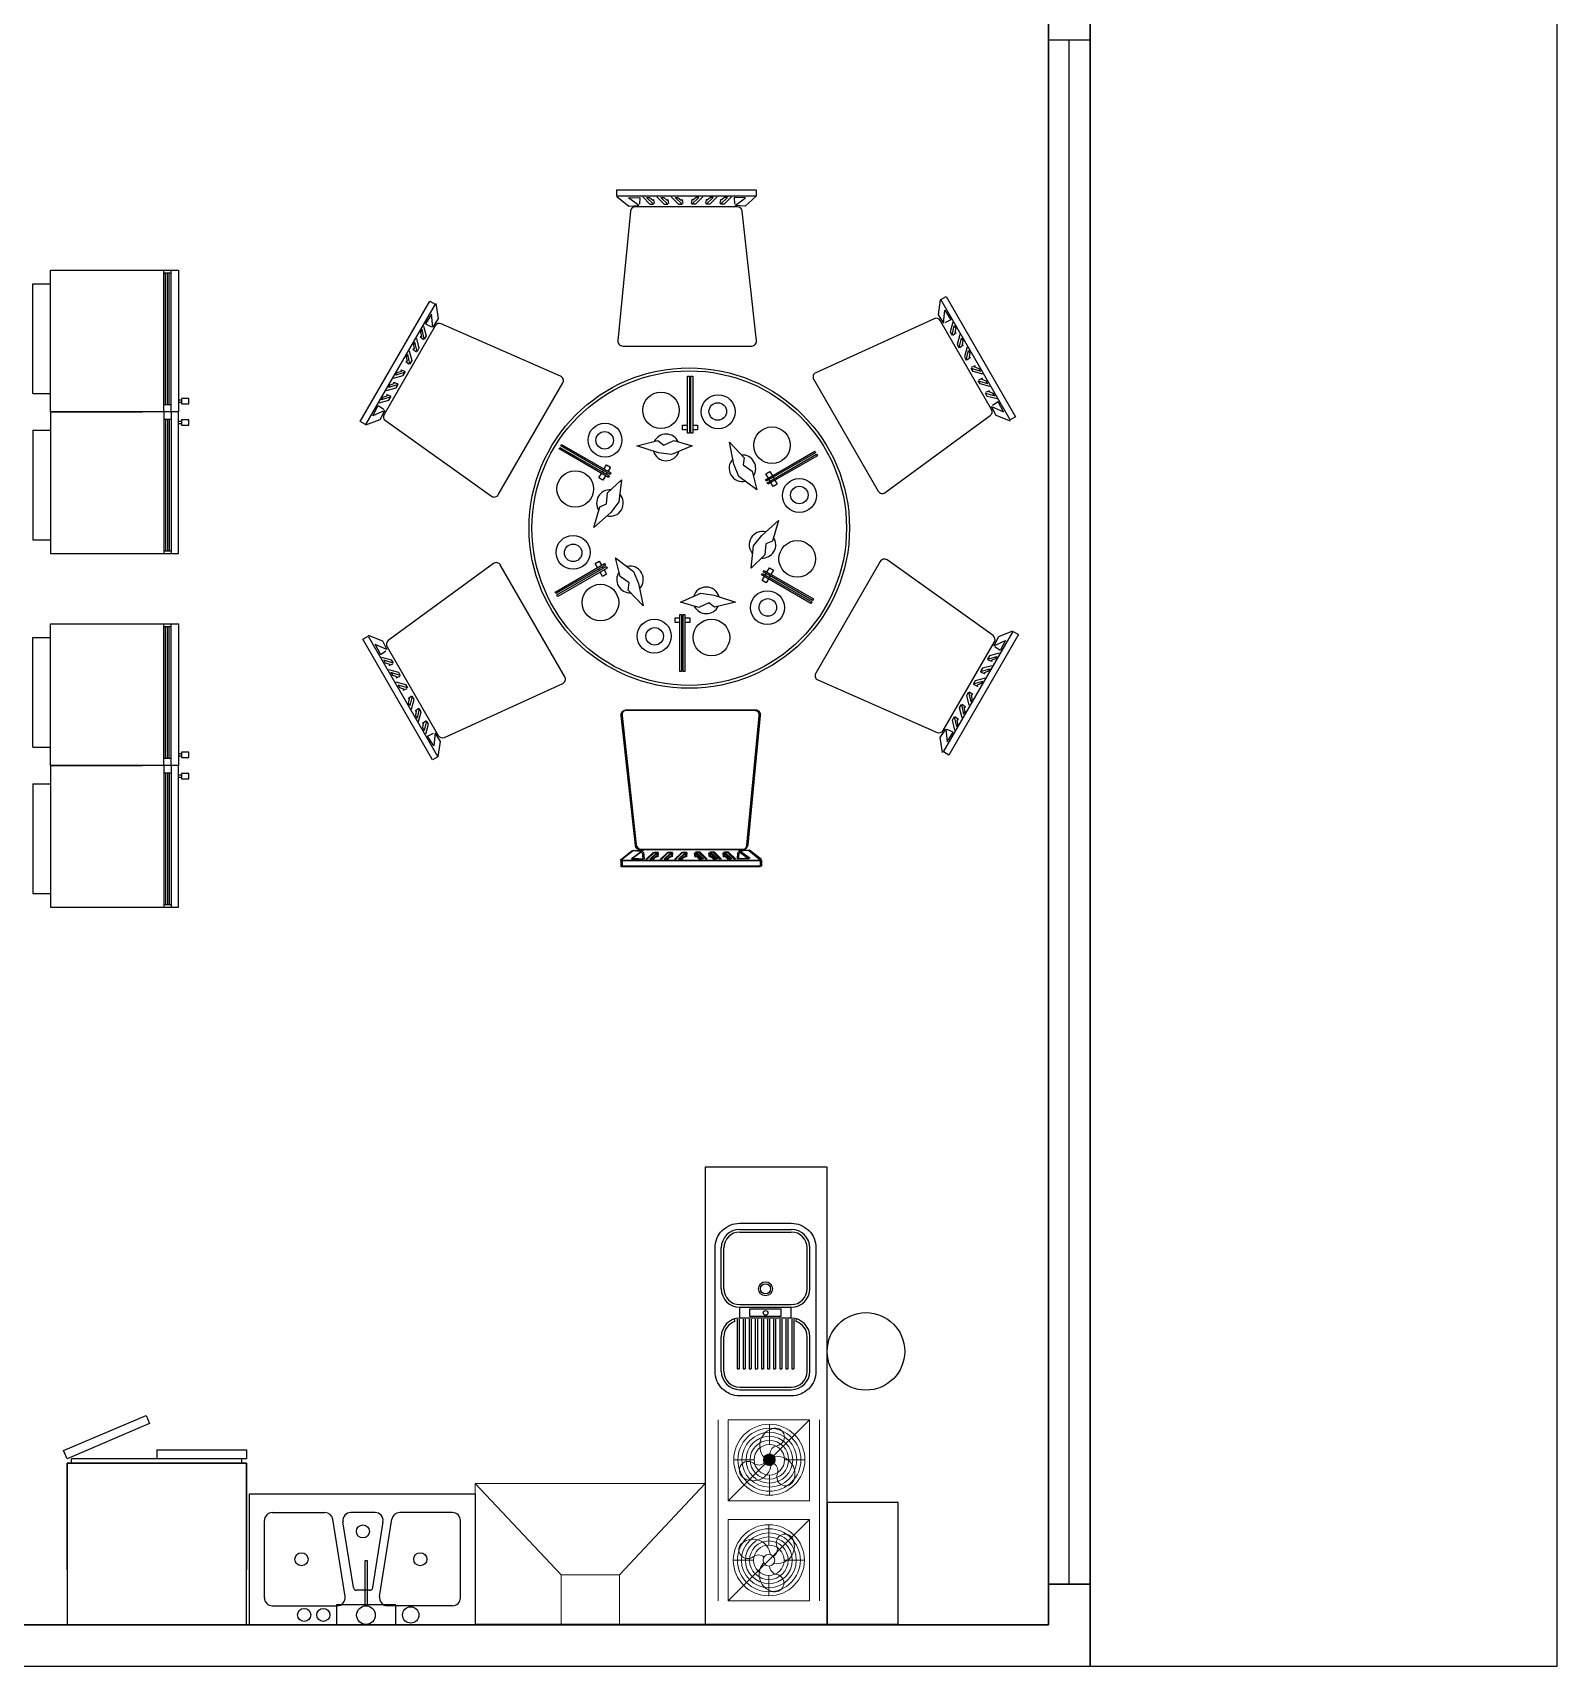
# Model space of a CAD drawing. Header units: centimetres. Extents: x -170 to 20863, y -3017 to 2645.
# Drawn here: x 800 to 1550, y 0 to 804 of the extents above; entities that cross this region are included whole.
import ezdxf

# ---------------------------------------------------------------- set-up
doc = ezdxf.new("R2010")
doc.units = ezdxf.units.CM

# ---------------------------------------------------------------- blocks, each defined once
blk = doc.blocks.new('A$C45501D90')
for p, q in [((-242.2, 1133.5), (224, 1133.5)), ((-242.2, 1112.8), (-242.2, 1133.5)), ((224, 1112.8), (-242.2, 1112.8)), ((-242.2, 1111.2), (-202.3, 1079.2)), ((-203.9, 1106.4), (-165.6, 1108)), ((-168.8, 1080.8), (-203.9, 1106.4)), ((-165.6, 1108), (-167.2, 1085.6)), ((-156, 1109.6), (-132, 1085.6)), ((-119.3, 1085.6), (-143.2, 1108)), ((-143.2, 1108), (-133.6, 1108)), ((-133.6, 1108), (-122.5, 1098.4)), ((-122.5, 1098.4), (-119.3, 1101.6)), ((-119.3, 1101.6), (-117.7, 1087.2)), ((-108.1, 1109.6), (-84.1, 1085.6)), ((-71.4, 1085.6), (-95.3, 1108)), ((-95.3, 1108), (-85.7, 1108)), ((-85.7, 1108), (-74.6, 1098.4)), ((-74.6, 1098.4), (-71.4, 1101.6)), ((-71.4, 1101.6), (-69.8, 1087.2)), ((-60.2, 1109.6), (-36.2, 1085.6)), ((-23.5, 1085.6), (-47.4, 1108)), ((-47.4, 1108), (-37.8, 1108)), ((-37.8, 1108), (-26.7, 1098.4)), ((-26.7, 1098.4), (-23.5, 1101.6)), ((-23.5, 1101.6), (-21.9, 1087.2)), ((8.5, 1101.6), (6.9, 1087.2)), ((8.5, 1085.6), (32.4, 1108)), ((11.6, 1098.4), (8.5, 1101.6)), ((22.8, 1108), (11.6, 1098.4)), ((45.2, 1109.6), (21.2, 1085.6)), ((32.4, 1108), (22.8, 1108)), ((56.3, 1101.6), (54.8, 1087.2)), ((56.3, 1085.6), (80.3, 1108)), ((59.5, 1098.4), (56.3, 1101.6)), ((70.7, 1108), (59.5, 1098.4)), ((93.1, 1109.6), (69.1, 1085.6)), ((80.3, 1108), (70.7, 1108)), ((104.2, 1101.6), (102.6, 1087.2)), ((104.2, 1085.6), (128.2, 1108)), ((107.4, 1098.4), (104.2, 1101.6)), ((118.6, 1108), (107.4, 1098.4)), ((141, 1109.6), (117, 1085.6)), ((128.2, 1108), (118.6, 1108)), ((188.9, 1106.4), (150.5, 1108)), ((150.5, 1108), (152.1, 1085.6)), ((153.7, 1080.8), (188.9, 1106.4)), ((224, 1112.8), (187.3, 1079.2)), ((224, 1133.5), (224, 1112.8)), ((-197.3, 1061.6), (-238.9, 627.6)), ((-202.3, 1079.2), (-168.8, 1080.8)), ((161.8, 1076.1), (-181.4, 1076.1)), ((-132, 1085.6), (-119.3, 1085.6)), ((-84.1, 1085.6), (-71.4, 1085.6)), ((-36.2, 1085.6), (-23.5, 1085.6)), ((21.2, 1085.6), (8.5, 1085.6)), ((69.1, 1085.6), (56.3, 1085.6)), ((117, 1085.6), (104.2, 1085.6)), ((187.3, 1079.2), (153.7, 1080.8)), ((225.2, 627.8), (177.6, 1061.8)), ((842.6, 766.1), (860.5, 776.5)), ((860.5, 776.5), (1093.6, 372.8)), ((-1102.7, 357), (-869.7, 760.7)), ((-851.7, 750.4), (-1084.8, 346.6)), ((-863.7, 716.7), (-884.3, 684.4)), ((-869.7, 760.7), (-851.7, 750.4)), ((-859.2, 673.6), (-863.7, 716.7)), ((-848.7, 752.3), (-841, 701.8)), ((841.2, 765.3), (833.5, 714.8)), ((833.5, 714.8), (851.7, 686.6)), ((1075.7, 362.4), (842.6, 766.1)), ((851.7, 686.6), (856.2, 729.8)), ((856.2, 729.8), (876.7, 697.4)), ((-851, 678.1), (-1022.6, 380.9)), ((-895.4, 665), (-900.2, 656.7)), ((-888.1, 633.1), (-895.4, 665)), ((-890.4, 676.9), (-881.7, 644.2)), ((-884.3, 684.4), (-864.1, 674.6)), ((-841, 701.8), (-859.2, 673.6)), ((-431.1, 509), (-830.8, 684.8)), ((820.7, 701.7), (424.1, 520.7)), ((1012.8, 397.9), (841.2, 695.1)), ((876.7, 697.4), (856.6, 687.6)), ((882.9, 689.9), (874.2, 657.2)), ((874.2, 657.2), (880.6, 646.1)), ((880.6, 646.1), (887.9, 678)), ((887.9, 678), (892.7, 669.7)), ((892.7, 669.7), (890, 655.2)), ((-919.4, 623.5), (-924.2, 615.2)), ((-924.2, 615.2), (-921.5, 600.8)), ((-912, 591.6), (-919.4, 623.5)), ((-914.4, 635.4), (-905.6, 602.7)), ((-905.6, 602.7), (-912, 591.6)), ((-897.5, 642.2), (-901.9, 641.1)), ((-901.9, 641.1), (-890.2, 632.5)), ((-900.2, 656.7), (-897.5, 642.2)), ((-881.7, 644.2), (-888.1, 633.1)), ((-223, 610.1), (209.4, 610.1)), ((894.4, 654.1), (882.7, 645.5)), ((890, 655.2), (894.4, 654.1)), ((906.9, 648.4), (898.1, 615.7)), ((898.1, 615.7), (904.5, 604.6)), ((904.5, 604.6), (911.9, 636.5)), ((918.3, 612.6), (906.7, 604)), ((911.9, 636.5), (916.7, 628.2)), ((916.7, 628.2), (914, 613.8)), ((914, 613.8), (918.3, 612.6)), ((930.8, 606.9), (922.1, 574.2)), ((-945.4, 559.3), (-949.8, 558.1)), ((-949.8, 558.1), (-938.1, 549.6)), ((-943.3, 582), (-948.1, 573.8)), ((-948.1, 573.8), (-945.4, 559.3)), ((-936, 550.1), (-943.3, 582)), ((-938.3, 593.9), (-929.6, 561.2)), ((-929.6, 561.2), (-936, 550.1)), ((-921.5, 600.8), (-925.8, 599.6)), ((-925.8, 599.6), (-914.2, 591)), ((922.1, 574.2), (928.4, 563.1)), ((928.4, 563.1), (935.8, 595.1)), ((942.3, 571.1), (930.6, 562.6)), ((935.8, 595.1), (940.6, 586.8)), ((940.6, 586.8), (937.9, 572.3)), ((937.9, 572.3), (942.3, 571.1)), ((-991, 502.7), (-958.3, 511.4)), ((-951.9, 522.5), (-983.2, 512.9)), ((-983.2, 512.9), (-978.5, 521.2)), ((-978.5, 521.2), (-964.6, 526.1)), ((-964.6, 526.1), (-965.7, 530.5)), ((-965.7, 530.5), (-952.5, 524.7)), ((-958.3, 511.4), (-951.9, 522.5)), ((-5.6, 508.7, 90.8), (0.4, 508.7, 90.8)), ((-5.6, 317.7, 90.8), (-5.6, 508.7, 90.8)), ((0.4, 508.7, 90.8), (0.4, 317.7, 90.8)), ((5.8, 317.7, 90.8), (5.8, 508.7, 90.8)), ((5.8, 508.7, 90.8), (11.8, 508.7, 90.8)), ((11.8, 508.7, 90.8), (11.8, 317.7, 90.8)), ((416.9, 498.2), (633.1, 123.7)), ((950.8, 524.4), (944.4, 535.5)), ((944.4, 535.5), (975.7, 525.9)), ((958.2, 543.5), (945, 537.7)), ((983.5, 515.7), (950.8, 524.4)), ((957.1, 539.1), (958.2, 543.5)), ((970.9, 534.2), (957.1, 539.1)), ((968.4, 494), (999.7, 484.4)), ((974.7, 483), (968.4, 494)), ((982.2, 502), (968.9, 496.2)), ((975.7, 525.9), (970.9, 534.2)), ((981, 497.6), (982.2, 502)), ((994.9, 492.7), (981, 497.6)), ((999.7, 484.4), (994.9, 492.7)), ((-999.8, 439.5), (-1031.1, 430)), ((-1031.1, 430), (-1026.3, 438.3)), ((-1026.3, 438.3), (-1012.5, 443.1)), ((-1015, 461.2), (-982.3, 469.9)), ((-1012.5, 443.1), (-1013.6, 447.5)), ((-1013.6, 447.5), (-1000.4, 441.7)), ((-975.9, 481), (-1007.2, 471.4)), ((-1007.2, 471.4), (-1002.4, 479.7)), ((-1006.2, 428.5), (-999.8, 439.5)), ((-1002.4, 479.7), (-988.5, 484.6)), ((-988.5, 484.6), (-989.7, 489)), ((-989.7, 489), (-976.5, 483.2)), ((-982.3, 469.9), (-975.9, 481)), ((-639.9, 111.9), (-423.7, 486.4)), ((1007.4, 474.2), (974.7, 483)), ((998.7, 441.5), (992.3, 452.5)), ((992.3, 452.5), (1023.6, 443)), ((1006.1, 460.5), (992.9, 454.7)), ((1031.4, 432.7), (998.7, 441.5)), ((1005, 456.2), (1006.1, 460.5)), ((1018.8, 451.3), (1005, 456.2)), ((1023.6, 443), (1018.8, 451.3)), ((-1060.1, 376.6), (-1042.3, 410.6)), ((-1020.4, 394.3), (-1060.1, 376.6)), ((-1042.3, 410.6), (-1023.8, 398.1)), ((-1038.9, 419.7), (-1006.2, 428.5)), ((-1035.8, 364.4), (-1020.4, 394.3)), ((1028.3, 377.5), (1012.9, 407.3)), ((1012.9, 407.3), (1052.6, 389.6)), ((1034.8, 423.6), (1016.3, 411.1)), ((1052.6, 389.6), (1034.8, 423.6)), ((-1084.8, 346.6), (-1102.7, 357)), ((-1083.4, 345.8), (-1035.8, 364.4)), ((-1018, 360), (-663, 106.9)), ((-22.3, 329.1, 90.8), (-22.3, 344.6, 90.8)), ((-22.3, 344.6, 90.8), (-5.6, 344.6, 90.8)), ((-5.6, 329.1, 90.8), (-22.3, 329.1, 90.8)), ((0.4, 344.6, 90.8), (5.8, 344.6, 90.8)), ((5.8, 329.1, 90.8), (0.4, 329.1, 90.8)), ((11.8, 344.6, 90.8), (27.3, 344.6, 90.8)), ((27.3, 329.1, 90.8), (11.8, 329.1, 90.8)), ((27.3, 344.6, 90.8), (27.3, 329.1, 90.8)), ((656.3, 118.9), (1008.4, 377.1)), ((1075.9, 358.8), (1028.3, 377.5)), ((1093.6, 372.8), (1075.7, 362.4)), ((-430.6, 275.2, 90.8), (-427.6, 280.3, 90.8)), ((-265.2, 179.7, 90.8), (-430.6, 275.2, 90.8)), ((-427.6, 280.3, 90.8), (-262.3, 184.9, 90.8)), ((-175.3, 276.1, 90.8), (-104.8, 293.2, 90.8)), ((-103.3, 252.4, 90.8), (-175.3, 276.1, 90.8)), ((-104.8, 293.2, 90.8), (-85.5, 278.4, 90.8)), ((-85.5, 278.4, 90.8), (-52.1, 293.9, 90.8)), ((9.5, 276.1, 90.8), (-59.5, 246.5, 90.8)), ((-52.1, 293.9, 90.8), (9.5, 276.1, 90.8)), ((0.4, 317.7, 90.8), (-5.6, 317.7, 90.8)), ((11.8, 317.7, 90.8), (5.8, 317.7, 90.8)), ((134.3, 288, 90.8), (184.3, 235.5, 90.8)), ((149.7, 213.9, 90.8), (134.3, 288, 90.8)), ((-436.3, 265.3, 90.8), (-433.3, 270.5, 90.8)), ((-270.9, 169.9, 90.8), (-436.3, 265.3, 90.8)), ((-433.3, 270.5, 90.8), (-267.9, 175, 90.8)), ((-59.5, 246.5, 90.8), (-103.3, 252.4, 90.8)), ((184.3, 235.5, 90.8), (181.1, 211.4, 90.8)), ((255.2, 161.9, 90.8), (420.6, 257.3, 90.8)), ((423.5, 252.2, 90.8), (258.2, 156.7, 90.8)), ((260.9, 152, 90.8), (426.2, 247.5, 90.8)), ((429.2, 242.3, 90.8), (263.8, 146.9, 90.8)), ((420.6, 257.3, 90.8), (423.5, 252.2, 90.8)), ((426.2, 247.5, 90.8), (429.2, 242.3, 90.8)), ((-302.5, 168.8, 90.8), (-294.2, 183.3, 90.8)), ((-289.1, 161.1, 90.8), (-302.5, 168.8, 90.8)), ((-291.2, 188.5, 90.8), (-288.5, 193.1, 90.8)), ((-280.7, 175.5, 90.8), (-289.1, 161.1, 90.8)), ((-285.5, 198.3, 90.8), (-277.8, 211.7, 90.8)), ((-277.8, 211.7, 90.8), (-264.3, 204, 90.8)), ((-275.1, 185.4, 90.8), (-277.8, 180.7, 90.8)), ((-264.3, 204, 90.8), (-272.1, 190.5, 90.8)), ((-267.9, 175, 90.8), (-270.9, 169.9, 90.8)), ((-262.3, 184.9, 90.8), (-265.2, 179.7, 90.8)), ((166.5, 173, 90.8), (149.7, 213.9, 90.8)), ((226.7, 128.1, 90.8), (166.5, 173, 90.8)), ((181.1, 211.4, 90.8), (211.3, 190.3, 90.8)), ((211.3, 190.3, 90.8), (226.7, 128.1, 90.8)), ((256.6, 182, 90.8), (270.1, 189.8, 90.8)), ((265, 167.5, 90.8), (256.6, 182, 90.8)), ((270.1, 189.8, 90.8), (278.4, 175.3, 90.8)), ((281.4, 170.1, 90.8), (284.1, 165.5, 90.8)), ((-276.8, 80.9, 90.8), (-273.6, 117.6, 90.8)), ((-273.6, 117.6, 90.8), (-227.4, 162.1, 90.8)), ((-227.4, 162.1, 90.8), (-236.2, 87.5, 90.8)), ((258.2, 156.7, 90.8), (255.2, 161.9, 90.8)), ((263.8, 146.9, 90.8), (260.9, 152, 90.8)), ((270.7, 157.7, 90.8), (268, 162.4, 90.8)), ((281.4, 139.1, 90.8), (273.7, 152.5, 90.8)), ((294.9, 146.8, 90.8), (281.4, 139.1, 90.8)), ((287.1, 160.3, 90.8), (294.9, 146.8, 90.8)), ((-319.8, 2.1, 90.8), (-299.3, 71.7, 90.8)), ((-299.3, 71.7, 90.8), (-276.8, 80.9, 90.8)), ((-236.2, 87.5, 90.8), (-263.2, 52.5, 90.8)), ((-263.2, 52.5, 90.8), (-319.8, 2.1, 90.8)), ((242.9, -24.6, 90.8), (299.4, 25.9, 90.8)), ((299.4, 25.9, 90.8), (278.9, -43.7, 90.8)), ((215.8, -59.5, 90.8), (242.9, -24.6, 90.8)), ((256.4, -53, 90.8), (253.2, -89.7, 90.8)), ((278.9, -43.7, 90.8), (256.4, -53, 90.8)), ((-247, -100.1, 90.8), (-186.8, -145, 90.8)), ((-231.7, -162.3, 90.8), (-247, -100.1, 90.8)), ((207, -134.1, 90.8), (215.8, -59.5, 90.8)), ((253.2, -89.7, 90.8), (207, -134.1, 90.8)), ((1018, -360), (663, -106.9)), ((-656.3, -118.9), (-1008.4, -377.1)), ((-416.9, -498.2), (-633.1, -123.7)), ((-449.6, -214.4, 90.8), (-284.2, -118.9, 90.8)), ((-281.2, -124.1, 90.8), (-446.6, -219.5, 90.8)), ((-443.9, -224.2, 90.8), (-278.5, -128.7, 90.8)), ((-275.5, -133.9, 90.8), (-440.9, -229.4, 90.8)), ((-315.2, -118.9, 90.8), (-301.8, -111.1, 90.8)), ((-307.5, -132.3, 90.8), (-315.2, -118.9, 90.8)), ((-301.8, -142.1, 90.8), (-304.5, -137.5, 90.8)), ((-301.8, -111.1, 90.8), (-294, -124.6, 90.8)), ((-290.4, -161.8, 90.8), (-298.8, -147.3, 90.8)), ((-291, -129.7, 90.8), (-288.3, -134.4, 90.8)), ((-277, -154, 90.8), (-290.4, -161.8, 90.8)), ((-285.4, -139.5, 90.8), (-277, -154, 90.8)), ((-284.2, -118.9, 90.8), (-281.2, -124.1, 90.8)), ((-278.5, -128.7, 90.8), (-275.5, -133.9, 90.8)), ((-201.5, -183.4, 90.8), (-231.7, -162.3, 90.8)), ((-186.8, -145, 90.8), (-170.1, -185.9, 90.8)), ((241.9, -156.9, 90.8), (244.9, -151.7, 90.8)), ((407.3, -252.4, 90.8), (241.9, -156.9, 90.8)), ((244, -176, 90.8), (251.7, -162.5, 90.8)), ((244.9, -151.7, 90.8), (410.3, -247.2, 90.8)), ((247.6, -147.1, 90.8), (250.6, -141.9, 90.8)), ((413, -242.5, 90.8), (247.6, -147.1, 90.8)), ((250.6, -141.9, 90.8), (415.9, -237.4, 90.8)), ((254.7, -157.4, 90.8), (257.4, -152.7, 90.8)), ((260.4, -147.6, 90.8), (268.7, -133.1, 90.8)), ((270.8, -160.5, 90.8), (268.1, -165.1, 90.8)), ((268.7, -133.1, 90.8), (282.2, -140.8, 90.8)), ((282.2, -140.8, 90.8), (273.8, -155.3, 90.8)), ((639.9, -111.9), (423.7, -486.4)), ((-446.6, -219.5, 90.8), (-449.6, -214.4, 90.8)), ((-204.7, -207.6, 90.8), (-201.5, -183.4, 90.8)), ((-154.7, -260.1, 90.8), (-204.7, -207.6, 90.8)), ((-170.1, -185.9, 90.8), (-154.7, -260.1, 90.8)), ((-29.8, -248.2, 90.8), (39.2, -218.5, 90.8)), ((39.2, -218.5, 90.8), (83, -224.4, 90.8)), ((257.4, -183.7, 90.8), (244, -176, 90.8)), ((265.2, -170.3, 90.8), (257.4, -183.7, 90.8)), ((-440.9, -229.4, 90.8), (-443.9, -224.2, 90.8)), ((31.8, -266, 90.8), (-29.8, -248.2, 90.8)), ((65.2, -250.4, 90.8), (31.8, -266, 90.8)), ((84.4, -265.2, 90.8), (65.2, -250.4, 90.8)), ((83, -224.4, 90.8), (154.9, -248.2, 90.8)), ((154.9, -248.2, 90.8), (84.4, -265.2, 90.8)), ((410.3, -247.2, 90.8), (407.3, -252.4, 90.8)), ((415.9, -237.4, 90.8), (413, -242.5, 90.8)), ((-47.6, -316.6, 90.8), (-47.6, -301.1, 90.8)), ((-47.6, -301.1, 90.8), (-32.1, -301.1, 90.8)), ((-32.1, -316.6, 90.8), (-47.6, -316.6, 90.8)), ((-32.1, -480.7, 90.8), (-32.1, -289.8, 90.8)), ((-32.1, -289.8, 90.8), (-26.1, -289.8, 90.8)), ((-26.1, -289.8, 90.8), (-26.1, -480.7, 90.8)), ((-26.1, -301.1, 90.8), (-20.8, -301.1, 90.8)), ((-20.8, -316.6, 90.8), (-26.1, -316.6, 90.8)), ((-20.8, -480.7, 90.8), (-20.8, -289.8, 90.8)), ((-20.8, -289.8, 90.8), (-14.8, -289.8, 90.8)), ((-14.8, -289.8, 90.8), (-14.8, -480.7, 90.8)), ((-14.8, -301.1, 90.8), (1.9, -301.1, 90.8)), ((1.9, -316.6, 90.8), (-14.8, -316.6, 90.8)), ((1.9, -301.1, 90.8), (1.9, -316.6, 90.8)), ((-1093.6, -372.8), (-1075.7, -362.4)), ((-860.5, -776.5), (-1093.6, -372.8)), ((-1075.9, -358.8), (-1028.3, -377.5)), ((-1075.7, -362.4), (-842.6, -766.1)), ((-1028.3, -377.5), (-1012.9, -407.3)), ((851, -678.1), (1022.6, -380.9)), ((851.7, -750.4), (1084.8, -346.6)), ((1102.7, -357), (869.7, -760.7)), ((1035.8, -364.4), (1020.4, -394.3)), ((1020.4, -394.3), (1060.1, -376.6)), ((1083.4, -345.8), (1035.8, -364.4)), ((1060.1, -376.6), (1042.3, -410.6)), ((1084.8, -346.6), (1102.7, -357)), ((-1052.6, -389.6), (-1034.8, -423.6)), ((-1012.9, -407.3), (-1052.6, -389.6)), ((-1034.8, -423.6), (-1016.3, -411.1)), ((-1031.4, -432.7), (-998.7, -441.5)), ((-1012.8, -397.9), (-841.2, -695.1)), ((1006.2, -428.5), (999.8, -439.5)), ((999.8, -439.5), (1031.1, -430)), ((1038.9, -419.7), (1006.2, -428.5)), ((1042.3, -410.6), (1023.8, -398.1)), ((1031.1, -430), (1026.3, -438.3)), ((-1023.6, -443), (-1018.8, -451.3)), ((-992.3, -452.5), (-1023.6, -443)), ((-1018.8, -451.3), (-1005, -456.2)), ((-1007.4, -474.2), (-974.7, -483)), ((-1006.1, -460.5), (-992.9, -454.7)), ((-1005, -456.2), (-1006.1, -460.5)), ((-968.4, -494), (-999.7, -484.4)), ((-999.7, -484.4), (-994.9, -492.7)), ((-998.7, -441.5), (-992.3, -452.5)), ((-974.7, -483), (-968.4, -494)), ((-26.1, -480.7, 90.8), (-32.1, -480.7, 90.8)), ((-14.8, -480.7, 90.8), (-20.8, -480.7, 90.8)), ((982.3, -469.9), (975.9, -481)), ((975.9, -481), (1007.2, -471.4)), ((989.7, -489), (976.5, -483.2)), ((1015, -461.2), (982.3, -469.9)), ((1002.4, -479.7), (988.5, -484.6)), ((988.5, -484.6), (989.7, -489)), ((1013.6, -447.5), (1000.4, -441.7)), ((1007.2, -471.4), (1002.4, -479.7)), ((1026.3, -438.3), (1012.5, -443.1)), ((1012.5, -443.1), (1013.6, -447.5)), ((-994.9, -492.7), (-981, -497.6)), ((-983.5, -515.7), (-950.8, -524.4)), ((-982.2, -502), (-968.9, -496.2)), ((-981, -497.6), (-982.2, -502)), ((-944.4, -535.5), (-975.7, -525.9)), ((-975.7, -525.9), (-970.9, -534.2)), ((-970.9, -534.2), (-957.1, -539.1)), ((-958.2, -543.5), (-945, -537.7)), ((-957.1, -539.1), (-958.2, -543.5)), ((-950.8, -524.4), (-944.4, -535.5)), ((-820.7, -701.7), (-424.1, -520.7)), ((431.1, -509), (830.8, -684.8)), ((958.3, -511.4), (951.9, -522.5)), ((951.9, -522.5), (983.2, -512.9)), ((965.7, -530.5), (952.5, -524.7)), ((991, -502.7), (958.3, -511.4)), ((978.5, -521.2), (964.6, -526.1)), ((964.6, -526.1), (965.7, -530.5)), ((983.2, -512.9), (978.5, -521.2)), ((-942.3, -571.1), (-930.6, -562.6)), ((-937.9, -572.3), (-942.3, -571.1)), ((-940.6, -586.8), (-937.9, -572.3)), ((-935.8, -595.1), (-940.6, -586.8)), ((-928.4, -563.1), (-935.8, -595.1)), ((-930.8, -606.9), (-922.1, -574.2)), ((-922.1, -574.2), (-928.4, -563.1)), ((905.6, -602.7), (912, -591.6)), ((912, -591.6), (919.4, -623.5)), ((925.8, -599.6), (914.2, -591)), ((921.5, -600.8), (925.8, -599.6)), ((924.2, -615.2), (921.5, -600.8)), ((929.6, -561.2), (936, -550.1)), ((938.3, -593.9), (929.6, -561.2)), ((936, -550.1), (943.3, -582)), ((949.8, -558.1), (938.1, -549.6)), ((943.3, -582), (948.1, -573.8)), ((945.4, -559.3), (949.8, -558.1)), ((948.1, -573.8), (945.4, -559.3)), ((-918.3, -612.6), (-906.7, -604)), ((-914, -613.8), (-918.3, -612.6)), ((-916.7, -628.2), (-914, -613.8)), ((-911.9, -636.5), (-916.7, -628.2)), ((-904.5, -604.6), (-911.9, -636.5)), ((-906.9, -648.4), (-898.1, -615.7)), ((-898.1, -615.7), (-904.5, -604.6)), ((-894.4, -654.1), (-882.7, -645.5)), ((-890, -655.2), (-894.4, -654.1)), ((-892.7, -669.7), (-890, -655.2)), ((-880.6, -646.1), (-887.9, -678)), ((-874.2, -657.2), (-880.6, -646.1)), ((-229.3, -629.3), (-181.8, -1063.3)), ((-225.2, -627.8), (-177.6, -1061.8)), ((218.9, -611.6), (-213.5, -611.6)), ((223, -610.1), (-209.4, -610.1)), ((193.2, -1063.1), (234.8, -629.1)), ((197.3, -1061.6), (238.9, -627.6)), ((881.7, -644.2), (888.1, -633.1)), ((890.4, -676.9), (881.7, -644.2)), ((888.1, -633.1), (895.4, -665)), ((901.9, -641.1), (890.2, -632.5)), ((895.4, -665), (900.2, -656.7)), ((897.5, -642.2), (901.9, -641.1)), ((900.2, -656.7), (897.5, -642.2)), ((914.4, -635.4), (905.6, -602.7)), ((919.4, -623.5), (924.2, -615.2)), ((-887.9, -678), (-892.7, -669.7)), ((-882.9, -689.9), (-874.2, -657.2)), ((-876.7, -697.4), (-856.6, -687.6)), ((-856.2, -729.8), (-876.7, -697.4)), ((-851.7, -686.6), (-856.2, -729.8)), ((-833.5, -714.8), (-851.7, -686.6)), ((841, -701.8), (859.2, -673.6)), ((848.7, -752.3), (841, -701.8)), ((859.2, -673.6), (863.7, -716.7)), ((863.7, -716.7), (884.3, -684.4)), ((884.3, -684.4), (864.1, -674.6)), ((-842.6, -766.1), (-860.5, -776.5)), ((-841.2, -765.3), (-833.5, -714.8)), ((869.7, -760.7), (851.7, -750.4)), ((-231.3, -1112.7), (-191.4, -1080.8)), ((-227.2, -1111.2), (-187.3, -1079.2)), ((-157.9, -1082.4), (-193, -1107.9)), ((-191.4, -1080.8), (-157.9, -1082.4)), ((-153.7, -1080.8), (-188.9, -1106.4)), ((-187.3, -1079.2), (-153.7, -1080.8)), ((-165.9, -1077.6), (177.3, -1077.6)), ((-161.8, -1076.1), (181.4, -1076.1)), ((-154.7, -1109.5), (-156.3, -1087.1)), ((-150.5, -1108), (-152.1, -1085.6)), ((-145.1, -1111.1), (-121.1, -1087.1)), ((-141, -1109.6), (-117, -1085.6)), ((-108.4, -1087.1), (-132.3, -1109.5)), ((-104.2, -1085.6), (-128.2, -1108)), ((-121.1, -1087.1), (-108.4, -1087.1)), ((-117, -1085.6), (-104.2, -1085.6)), ((-108.4, -1103.1), (-106.8, -1088.7)), ((-104.2, -1101.6), (-102.6, -1087.2)), ((-97.2, -1111.1), (-73.2, -1087.1)), ((-93.1, -1109.6), (-69.1, -1085.6)), ((-60.5, -1087.1), (-84.4, -1109.5)), ((-56.3, -1085.6), (-80.3, -1108)), ((-73.2, -1087.1), (-60.5, -1087.1)), ((-69.1, -1085.6), (-56.3, -1085.6)), ((-60.5, -1103.1), (-58.9, -1088.7)), ((-56.3, -1101.6), (-54.8, -1087.2)), ((-49.3, -1111.1), (-25.3, -1087.1)), ((-45.2, -1109.6), (-21.2, -1085.6)), ((-12.6, -1087.1), (-36.5, -1109.5)), ((-8.5, -1085.6), (-32.4, -1108)), ((-25.3, -1087.1), (-12.6, -1087.1)), ((-21.2, -1085.6), (-8.5, -1085.6)), ((-12.6, -1103.1), (-11, -1088.7)), ((-8.5, -1101.6), (-6.9, -1087.2)), ((19.4, -1103.1), (17.8, -1088.7)), ((19.4, -1087.1), (43.3, -1109.5)), ((32.1, -1087.1), (19.4, -1087.1)), ((23.5, -1101.6), (21.9, -1087.2)), ((23.5, -1085.6), (47.4, -1108)), ((36.2, -1085.6), (23.5, -1085.6)), ((56.1, -1111.1), (32.1, -1087.1)), ((60.2, -1109.6), (36.2, -1085.6)), ((67.3, -1103.1), (65.7, -1088.7)), ((67.3, -1087.1), (91.2, -1109.5)), ((80, -1087.1), (67.3, -1087.1)), ((71.4, -1101.6), (69.8, -1087.2)), ((71.4, -1085.6), (95.3, -1108)), ((84.1, -1085.6), (71.4, -1085.6)), ((104, -1111.1), (80, -1087.1)), ((108.1, -1109.6), (84.1, -1085.6)), ((115.1, -1103.1), (113.6, -1088.7)), ((115.1, -1087.1), (139.1, -1109.5)), ((127.9, -1087.1), (115.1, -1087.1)), ((119.3, -1101.6), (117.7, -1087.2)), ((119.3, -1085.6), (143.2, -1108)), ((132, -1085.6), (119.3, -1085.6)), ((151.9, -1111.1), (127.9, -1087.1)), ((156, -1109.6), (132, -1085.6)), ((161.4, -1109.5), (163, -1087.1)), ((198.2, -1080.8), (164.6, -1082.4)), ((164.6, -1082.4), (199.8, -1107.9)), ((165.6, -1108), (167.2, -1085.6)), ((202.3, -1079.2), (168.8, -1080.8)), ((168.8, -1080.8), (203.9, -1106.4)), ((238.1, -1112.7), (198.2, -1080.8)), ((242.2, -1111.2), (202.3, -1079.2)), ((-228.1, -1114.3), (238.1, -1114.3)), ((-228.1, -1135), (-228.1, -1114.3)), ((238.1, -1135), (-228.1, -1135)), ((-224, -1112.8), (242.2, -1112.8)), ((-224, -1133.5), (-224, -1112.8)), ((242.2, -1133.5), (-224, -1133.5)), ((-193, -1107.9), (-154.7, -1109.5)), ((-188.9, -1106.4), (-150.5, -1108)), ((-132.3, -1109.5), (-122.7, -1109.5)), ((-128.2, -1108), (-118.6, -1108)), ((-122.7, -1109.5), (-111.6, -1099.9)), ((-118.6, -1108), (-107.4, -1098.4)), ((-111.6, -1099.9), (-108.4, -1103.1)), ((-107.4, -1098.4), (-104.2, -1101.6)), ((-84.4, -1109.5), (-74.8, -1109.5)), ((-80.3, -1108), (-70.7, -1108)), ((-74.8, -1109.5), (-63.7, -1099.9)), ((-70.7, -1108), (-59.5, -1098.4)), ((-63.7, -1099.9), (-60.5, -1103.1)), ((-59.5, -1098.4), (-56.3, -1101.6)), ((-36.5, -1109.5), (-26.9, -1109.5)), ((-32.4, -1108), (-22.8, -1108)), ((-26.9, -1109.5), (-15.8, -1099.9)), ((-22.8, -1108), (-11.6, -1098.4)), ((-15.8, -1099.9), (-12.6, -1103.1)), ((-11.6, -1098.4), (-8.5, -1101.6)), ((22.6, -1099.9), (19.4, -1103.1)), ((33.7, -1109.5), (22.6, -1099.9)), ((26.7, -1098.4), (23.5, -1101.6)), ((37.8, -1108), (26.7, -1098.4)), ((43.3, -1109.5), (33.7, -1109.5)), ((47.4, -1108), (37.8, -1108)), ((70.4, -1099.9), (67.3, -1103.1)), ((81.6, -1109.5), (70.4, -1099.9)), ((74.6, -1098.4), (71.4, -1101.6)), ((85.7, -1108), (74.6, -1098.4)), ((91.2, -1109.5), (81.6, -1109.5)), ((95.3, -1108), (85.7, -1108)), ((118.3, -1099.9), (115.1, -1103.1)), ((129.5, -1109.5), (118.3, -1099.9)), ((122.5, -1098.4), (119.3, -1101.6)), ((133.6, -1108), (122.5, -1098.4)), ((139.1, -1109.5), (129.5, -1109.5)), ((143.2, -1108), (133.6, -1108)), ((199.8, -1107.9), (161.4, -1109.5)), ((203.9, -1106.4), (165.6, -1108)), ((238.1, -1114.3), (238.1, -1135)), ((242.2, -1112.8), (242.2, -1133.5))]:
    blk.add_line(p, q)
for centre, radius in [((0, 0), 537), ((0, 0), 527), ((-94.8, 394.7, 90.8), 61.3), ((96.9, 390, 90.8), 56.9), ((95.5, 390.7, 90.8), 29.4), ((-282.3, 294.7, 90.8), 56.9), ((277.2, 277.6, 90.8), 61.3), ((-283.5, 293.9, 90.8), 29.4), ((-382.1, 131.1, 90.8), 61.3), ((369, 109.3, 90.8), 56.9), ((368.9, 110.8, 90.8), 29.4), ((-389.3, -81.3, 90.8), 56.9), ((-389.2, -82.8, 90.8), 29.4), ((361.8, -103.1, 90.8), 61.3), ((-297.5, -249.6, 90.8), 61.3), ((261.9, -266.7, 90.8), 56.9), ((263.2, -265.9, 90.8), 29.4), ((-117.2, -362, 90.8), 56.9), ((74.4, -366.7, 90.8), 61.3), ((-115.9, -362.7, 90.8), 29.4)]:
    blk.add_circle(centre, radius)
for centre, radius, start, end in [((-181.4, 1060.1), 16, 90, 174.5199), ((161.8, 1060.1), 16, 6.2572, 90), ((-837.2, 670.1), 16, 66.2572, 150), ((827.4, 687.1), 16, 30, 114.5199), ((-223, 626.1), 16, 174.5199, 270), ((209.4, 626.1), 16, 270, 6.2572), ((-437.5, 494.4), 16, 330, 66.2572), ((430.7, 506.2), 16, 114.5199, 210), ((999, 389.9), 16, 306.2572, 30), ((-1008.8, 373), 16, 150, 234.5199), ((-77.3, 270.2, 90.8), 44.6, 25.8558, 153.3359), ((-77.3, 270.2, 90.8), 44.6, 195.9338, 342.9389), ((178.1, 200.3, 90.8), 44.6, 135.9338, 282.9389), ((178.1, 200.3, 90.8), 44.6, 325.8558, 93.3359), ((-653.7, 119.9), 16, 234.5199, 330), ((-265.7, 83.9, 90.8), 44.6, 85.8558, 213.3359), ((-265.7, 83.9, 90.8), 44.6, 255.9338, 42.9389), ((646.9, 131.7), 16, 210, 306.2572), ((245.3, -55.9, 90.8), 44.6, 75.9338, 222.9389), ((245.3, -55.9, 90.8), 44.6, 265.8558, 33.3359), ((653.7, -119.9), 16, 54.5199, 150), ((-646.9, -131.7), 16, 30, 126.2572), ((-198.5, -172.3, 90.8), 44.6, 145.8558, 273.3359), ((-198.5, -172.3, 90.8), 44.6, 315.9338, 102.9389), ((57, -242.2, 90.8), 44.6, 15.9338, 162.9389), ((57, -242.2, 90.8), 44.6, 205.8558, 333.3359), ((-999, -389.9), 16, 126.2572, 210), ((1008.8, -373), 16, 330, 54.5199), ((437.5, -494.4), 16, 150, 246.2572), ((-430.7, -506.2), 16, 294.5199, 30), ((-213.5, -627.6), 16, 90, 186.2572), ((-209.4, -626.1), 16, 90, 186.2572), ((218.9, -627.6), 16, 354.5199, 90), ((223, -626.1), 16, 354.5199, 90), ((-827.4, -687.1), 16, 210, 294.5199), ((837.2, -670.1), 16, 246.2572, 330), ((-165.9, -1061.6), 16, 186.2572, 270), ((-161.8, -1060.1), 16, 186.2572, 270), ((177.3, -1061.6), 16, 270, 354.5199), ((181.4, -1060.1), 16, 270, 354.5199)]:
    blk.add_arc(centre, radius, start, end)
blk = doc.blocks.new('A$C271D2F1F')
at = {"lineweight": 5}
for p, q in [((335.9, 357.1), (0, 0)), ((564.1, 357.1), (900, 0))]:
    blk.add_line(p, q, dxfattribs=at)
for points in [[(900, 550), (0, 550), (0, 0), (900, 0)], [(335.9, 550), (564.1, 550), (564.1, 357.1), (335.9, 357.1)]]:
    blk.add_lwpolyline(points, close=True, dxfattribs=at)
blk = doc.blocks.new('A$C3B1D6415')
for p, q in [((0, 267.2), (0, 862.2)), ((1000, 862.2), (1000, 267.2)), ((1000, 267.2), (0, 267.2)), ((0, 242.2), (975, 242.2)), ((0, 192.2), (0, 242.2)), ((500, 192.2), (0, 192.2)), ((25, 267.2), (25, 242.2)), ((500, 192.2), (500, 242.2)), ((540.1, 46), (1000, 242.2)), ((1019.6, 196.2), (559.7, 0)), ((975, 267.2), (975, 242.2)), ((1000, 242.2), (1019.6, 196.2)), ((559.7, 0), (540.1, 46))]:
    blk.add_line(p, q)
blk.add_lwpolyline([(0, 267.2), (1000, 267.2), (1000, 1167.2), (0, 1167.2)], close=True)
blk = doc.blocks.new('A$C27EB6A15')
for p, q in [((0, 0), (0, 644.7)), ((0, 644.7), (1110.1, 644.7)), ((682.1, 643.4), (390.6, 643.4)), ((390.6, 643.4), (390.6, 547.6)), ((682.1, 547.6), (682.1, 643.4)), ((1110.1, 644.7), (1110.1, 0)), ((72.5, 512.3), (72.5, 132)), ((111.7, 551.5), (431.6, 551.5)), ((390.6, 547.6), (682.1, 547.6)), ((470.2, 506.2), (409.5, 125.9)), ((530.7, 328), (530.7, 553.3)), ((541.9, 552.9), (541.9, 328)), ((639.9, 506.2), (700.6, 125.9)), ((998.4, 551.5), (678.5, 551.5)), ((1037.5, 512.3), (1037.5, 132)), ((504.1, 462.2), (453.4, 137.6)), ((519.5, 475.4), (583.2, 475.4)), ((598.6, 462.2), (650.4, 137.8)), ((541.9, 328), (530.7, 328)), ((111.7, 92.9), (370.9, 92.9)), ((492.1, 92.5), (611.7, 92.5)), ((998.4, 92.9), (739.2, 92.9)), ((1110.1, 0), (0, 0))]:
    blk.add_line(p, q)
for centre, radius in [((317, 596.6), 40.3), ((537.2, 597.3), 45.9), ((747.1, 596.6), 32.3), ((841.3, 596.6), 32.3), ((269.9, 322.4), 32.3), ((854.7, 322.4), 32.3), ((552.2, 185.3), 32.3)]:
    blk.add_circle(centre, radius)
for centre, radius, start, end in [((111.7, 512.3), 39.1, 90, 180), ((431.6, 512.3), 39.1, 350.93428, 90), ((538.2, 591.7), 39.2, 259.3674, 275.24456), ((678.5, 512.3), 39.1, 90, 189.06572), ((998.4, 512.3), 39.1, 0, 90), ((519.5, 459.7), 15.7, 90, 171.13117), ((583.2, 459.7), 15.7, 9.06572, 90), ((111.7, 132), 39.1, 180, 270), ((370.9, 132), 39.1, 270, 350.93428), ((492.1, 131.6), 39.1, 171.13117, 270), ((611.7, 131.6), 39.1, 270, 9.06572), ((739.2, 132), 39.1, 189.06572, 270), ((998.4, 132), 39.1, 270, 0)]:
    blk.add_arc(centre, radius, start, end)
blk = doc.blocks.new('A$C720672EA')
for p, q in [((731.6, 854.1), (701.6, 854.1)), ((701.6, 854.1), (701.6, 814.1)), ((701.6, 814.1), (731.6, 814.1)), ((711.6, 814.1), (711.6, 797.1)), ((721.6, 797.1), (721.6, 814.1)), ((731.6, 814.1), (731.6, 854.1)), ((818.4, 854.1), (818.4, 814.1)), ((848.4, 854.1), (818.4, 854.1)), ((818.4, 814.1), (848.4, 814.1)), ((828.4, 814.1), (828.4, 797.1)), ((838.4, 797.1), (838.4, 814.1)), ((848.4, 814.1), (848.4, 854.1)), ((0, 97.1), (0, 797.1)), ((0, 797.1), (775, 797.1)), ((775, 757.1), (0, 757.1)), ((775, 717.1), (0, 717.1)), ((15, 717.1), (15, 757.1)), ((735, 747.1), (15, 747.1)), ((735, 737.1), (15, 737.1)), ((735, 727.1), (15, 727.1)), ((735, 717.1), (735, 757.1)), ((775, 797.1), (775, 97.1)), ((1550.5, 797.1), (775, 797.1)), ((775, 797.1), (775, 97.1)), ((775, 757.1), (1550.5, 757.1)), ((775, 717.1), (1550.5, 717.1)), ((815, 717.1), (815, 757.1)), ((815, 747.1), (1535, 747.1)), ((815, 737.1), (1535, 737.1)), ((815, 727.1), (1535, 727.1)), ((1535, 717.1), (1535, 757.1)), ((1550.5, 97.1), (1550.5, 797.1)), ((775, 97.1), (775, 599.9)), ((775, 97.1), (775, 599.9)), ((775, 97.1), (0, 97.1)), ((75, 0), (75, 97.1)), ((675, 0), (675, 97.1)), ((775, 97.1), (1550.5, 97.1)), ((875, 0), (875, 97.1)), ((1475, 0), (1475, 97.1)), ((675, 0), (75, 0)), ((875, 0), (1475, 0))]:
    blk.add_line(p, q)
blk = doc.blocks.new('A$C104A406A')
for p, q in [((121.5, 466.5), (291.5, 466.5)), ((121.5, 453.5), (291.5, 453.5)), ((527.5, 466.5), (728.5, 466.5)), ((527.5, 453.5), (728.5, 453.5)), ((30.5, 375.5), (30.5, 121.5)), ((43.5, 375.5), (43.5, 121.5)), ((132.9, 388.7), (132.9, 378.7)), ((378.4, 388.7), (132.9, 388.7)), ((378.4, 378.7), (132.9, 378.7)), ((132.9, 358.7), (132.9, 348.7)), ((378.4, 358.7), (132.9, 358.7)), ((378.4, 348.7), (132.9, 348.7)), ((132.9, 328.7), (132.9, 318.7)), ((378.4, 328.7), (132.9, 328.7)), ((365.8, 399.2), (379, 400.6)), ((382.5, 121.5), (382.5, 375.5)), ((382.5, 375.5), (436.5, 375.5)), ((390.5, 171.5), (390.5, 325.5)), ((390.5, 325.5), (428.5, 325.5)), ((428.5, 325.5), (428.5, 171.5)), ((436.5, 375.5), (436.5, 121.5)), ((449.5, 375.5), (449.5, 121.5)), ((806.5, 375.5), (806.5, 121.5)), ((819.5, 375.5), (819.5, 121.5)), ((378.4, 318.7), (132.9, 318.7)), ((132.9, 298.7), (132.9, 288.7)), ((378.4, 298.7), (132.9, 298.7)), ((378.4, 288.7), (132.9, 288.7)), ((378.4, 268.7), (132.9, 268.7)), ((132.9, 268.7), (132.9, 258.7)), ((378.4, 258.7), (132.9, 258.7)), ((132.9, 238.7), (132.9, 228.7)), ((378.4, 238.7), (132.9, 238.7)), ((378.4, 228.7), (132.9, 228.7)), ((132.9, 208.7), (132.9, 198.7)), ((378.4, 208.7), (132.9, 208.7)), ((378.4, 198.7), (132.9, 198.7)), ((132.9, 178.7), (132.9, 168.7)), ((378.4, 178.7), (132.9, 178.7)), ((378.4, 168.7), (132.9, 168.7)), ((390.5, 171.5), (428.5, 171.5)), ((132.9, 148.7), (132.9, 138.7)), ((378.4, 148.7), (132.9, 148.7)), ((378.4, 138.7), (132.9, 138.7)), ((132.9, 118.7), (132.9, 108.7)), ((378.4, 118.7), (132.9, 118.7)), ((378.4, 108.7), (132.9, 108.7)), ((365.8, 97.8), (379, 96.4)), ((382.5, 121.5), (436.5, 121.5)), ((121.5, 43.5), (291.5, 43.5)), ((121.5, 30.5), (291.5, 30.5)), ((527.5, 43.5), (728.5, 43.5)), ((527.5, 30.5), (728.5, 30.5))]:
    blk.add_line(p, q)
blk.add_lwpolyline([(728.5, 497, -0.414214), (850, 375.5), (850, 121.5, -0.414214), (728.5, 0), (121.5, 0, -0.414214), (0, 121.5), (0, 375.5, -0.414214), (121.5, 497), (728.5, 497)], format="xyb")
for centre, radius in [((408.5, 248), 11.7), ((527.5, 248.5), 34.6), ((527.5, 248.5), 25)]:
    blk.add_circle(centre, radius)
for centre, radius, start, end in [((121.5, 375.5), 91, 90, 180), ((121.5, 375.5), 78, 90, 180), ((291.5, 375.5), 91, 0, 90), ((291.5, 375.5), 78, 17.70703, 90), ((527.5, 375.5), 91, 90, 180), ((527.5, 375.5), 78, 90, 180), ((728.5, 375.5), 91, 0, 90), ((728.5, 375.5), 78, 0, 90), ((121.5, 121.5), 91, 180, 270), ((121.5, 121.5), 78, 180, 270), ((291.5, 121.5), 91, 270, 0), ((291.5, 121.5), 78, 270, 342.29297), ((527.5, 121.5), 91, 180, 270), ((527.5, 121.5), 78, 180, 270), ((728.5, 121.5), 78, 270, 0), ((728.5, 121.5), 91, 270, 0)]:
    blk.add_arc(centre, radius, start, end)
blk = doc.blocks.new('A$C6384139F')
at = {"lineweight": 5}
for p, q in [((0, 500), (892.2, 500)), ((0, 450), (0, 50)), ((400, 450), (0, 450)), ((400, 50), (0, 450)), ((200, 325), (200, 425)), ((400, 50), (400, 450)), ((492.2, 450.2), (492.2, 50.2)), ((892.2, 450.2), (492.2, 450.2)), ((892.2, 50.2), (492.2, 450.2)), ((694.8, 322.5), (694.8, 422.4)), ((892.2, 50.2), (892.2, 450.2)), ((125, 250), (25, 250)), ((275, 250), (375, 250)), ((619.8, 247.5), (519.8, 247.5)), ((666.1, 246.5), (695.8, 276.3)), ((666.1, 246.5), (695.8, 276.3)), ((666.3, 251.2), (691.1, 276.1)), ((666.5, 242.4), (699.9, 275.8)), ((667.4, 238.8), (703.5, 275)), ((667.7, 257.1), (685.2, 274.7)), ((668.6, 235.6), (706.8, 273.7)), ((670.2, 232.6), (709.7, 272.2)), ((672, 230), (712.4, 270.3)), ((672, 230), (712.4, 270.3)), ((674.1, 227.6), (714.8, 268.3)), ((676.4, 225.4), (716.9, 265.9)), ((679, 223.5), (718.9, 263.4)), ((681.8, 221.8), (720.5, 260.5)), ((684.9, 220.5), (721.9, 257.4)), ((684.9, 220.5), (721.9, 257.4)), ((688.4, 219.4), (722.9, 253.9)), ((692.3, 218.8), (723.5, 250.1)), ((696.7, 218.8), (723.6, 245.6)), ((769.8, 247.5), (869.8, 247.5)), ((200, 175), (200, 75)), ((694.8, 172.5), (694.8, 72.5)), ((702, 219.6), (722.7, 240.3)), ((709.8, 222.9), (719.4, 232.5)), ((709.8, 222.9), (719.4, 232.5)), ((0, 50), (400, 50)), ((492.2, 50.2), (892.2, 50.2)), ((0, 0), (892.2, 0))]:
    blk.add_line(p, q, dxfattribs=at)
for centre, radius in [((200, 250), 175), ((200, 250), 155), ((694.8, 247.5), 175), ((694.8, 247.5), 175), ((694.8, 247.5), 155), ((200, 250), 135), ((200, 250), 115), ((200, 250), 95), ((200, 250), 75), ((694.8, 247.5), 135), ((694.8, 247.5), 115), ((694.8, 247.5), 95), ((694.8, 247.5), 95), ((694.8, 247.5), 75), ((200, 250), 28.8), ((200, 250), 28.8), ((200, 250), 28.8), ((694.8, 247.5), 28.8), ((694.8, 247.5), 28.8), ((694.8, 247.5), 28.8)]:
    blk.add_circle(centre, radius, dxfattribs=at)
for centre, radius, start, end in [((251.1, 354.7), 43.2, 38.22685, 218.22685), ((182.9, 301.6), 43.2, 320.11445, 38.22685), ((217.1, 328), 86.4, 277.05351, 38.22685), ((677.7, 325.5), 86.4, 141.77315, 262.94649), ((643.8, 352.2), 43.2, 321.77315, 141.77315), ((712, 299.1), 43.2, 141.77315, 219.88555), ((130.2, 211.3), 86.4, 48.44284, 169.61617), ((172.6, 203), 43.2, 91.50377, 169.61617), ((764.6, 208.8), 86.4, 10.38383, 131.55716), ((721.4, 201.7), 43.2, 10.38383, 88.49623), ((87.7, 219.1), 43.2, 169.61617, 349.61617), ((269.4, 210.6), 86.4, 169.84264, 291.01597), ((254.4, 251.1), 43.2, 212.90357, 291.01597), ((285.3, 170.2), 43.2, 291.01597, 111.01597), ((609.9, 167.7), 43.2, 68.98403, 248.98403), ((625.4, 208.1), 86.4, 248.98403, 10.15736), ((640.4, 248.6), 43.2, 248.98403, 327.09643), ((807.1, 216.6), 43.2, 190.38383, 10.38383)]:
    blk.add_arc(centre, radius, start, end, dxfattribs=at)

msp = doc.modelspace()

# ---------------------------------------------------------------- linework, layer by layer
for p, q in [((1309.75, 40.5), (1309.75, 800.5)), ((1320, 40.5), (1309.75, 40.5))]:
    msp.add_line(p, q)
for points in [[(783, 0), (1320, 0), (1320, 1400), (0, 1400), (0, 0), (395.5, 0)], [(1320, 1400), (1320, 0), (1550, 0), (1550, 1400)], [(783, 20.5), (1299.5, 20.5), (1299.5, 820.5)], [(1299.5, 820.5), (1299.5, 20.5), (788, 20.5)], [(1162.5, 820.5), (1299.5, 820.5), (1299.5, 20.5), (799.5, 20.5)], [(1320, 20.5), (1320, 40.5), (1299.5, 40.5), (1299.5, 20.5)]]:
    msp.add_lwpolyline(points)
for points in [[(1299.5, 40.5), (1320, 40.5), (1320, 800.5), (1299.5, 800.5)], [(1130.6, 20.72), (1190.6, 20.72), (1190.6, 245.72), (1130.6, 245.72)], [(1190.6, 20.72), (1225.6, 20.72), (1225.6, 80.72), (1190.6, 80.72)]]:
    msp.add_lwpolyline(points, close=True)
msp.add_circle((1209.68, 155.04), 19.07)

# ---------------------------------------------------------------- block references
at = {"xscale": 0.146902380763952, "yscale": 0.146902380763952, "zscale": 0.146902380763952}
msp.add_blockref('A$C45501D90', (1122.7, 560.36, 13.33), dxfattribs=at)
for name, p, xscale, yscale, zscale, rotation in [('A$C720672EA', (799.5, 687.36), 0.09000000000000001, 0.09000000000000001, 0.09000000000000001, 270), ('A$C720672EA', (799.5, 513.25), 0.09000000000000001, 0.09000000000000001, 0.09000000000000001, 270), ('A$C104A406A', (1185.08, 133.13), 0.1, 0.1, 0.1, 90), ('A$C3B1D6415', (904.72, 123.54), 0.08827649916358606, 0.08827649916358606, 0.08827649916358606, 180), ('A$C6384139F', (1186.88, 32.21), 0.1, 0.1, 0.1, 90), ('A$C271D2F1F', (1130.6, 89.97), 0.1259003814638636, 0.1259003814638636, 0.1259003814638636, 180), ('A$C27EB6A15', (1017.29, 84.96), 0.1, 0.1, 0.1, 180)]:
    msp.add_blockref(name, p, dxfattribs=dict(xscale=xscale, yscale=yscale, zscale=zscale, rotation=rotation))

doc.saveas('drawing.dxf')
